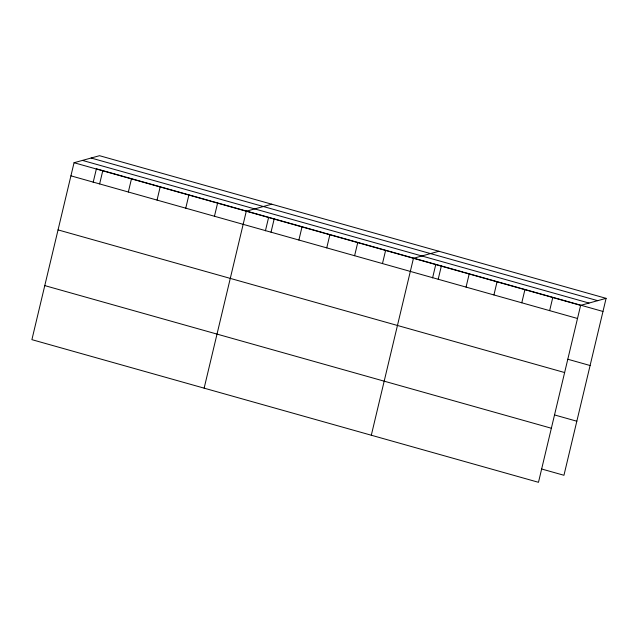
<?xml version="1.0" encoding="UTF-8"?>
<svg xmlns="http://www.w3.org/2000/svg" width="638" height="638" viewBox="0 0 638 638"><rect width="100%" height="100%" fill="white"/><g stroke="black" fill="none" stroke-linecap="round" stroke-linejoin="round"><path stroke-width="0.96" d="M606.1 298.345L99.52 155.696L74.048 162.722L31.9 339.655L538.48 482.304L580.628 305.371L606.1 298.345L563.952 475.278L541.662 469.002M93.18 182.324L96.402 168.807L125.104 176.893M99.632 183.919L102.758 170.809M128.342 192.006L131.46 178.895M157.044 200.085L160.17 186.974M185.754 208.171L188.872 195.061M214.456 216.258L217.582 203.139M204.136 388.159L246.284 211.226L271.756 204.2M265.416 230.82L268.638 217.311M271.022 232.184L274.149 219.073M298.887 240.032L302.013 226.913M326.752 247.871L329.87 234.76M354.608 255.718L357.735 242.607M382.473 263.566L385.599 250.455M371.308 435.228L413.456 258.294L438.928 251.268M432.588 277.897L435.802 264.379M438.194 279.261L441.321 266.142M466.059 287.1L469.185 273.989M493.924 294.947L497.042 281.837M521.78 302.795L524.907 289.684M549.645 310.642L552.771 297.523M91.114 158.017L597.694 300.665M82.454 160.409L589.034 303.05M126.061 177.165L211.226 201.145M212.183 201.409L324.359 232.998M325.284 233.261L462.741 271.963M463.666 272.227L519.388 287.921M520.321 288.177L546.327 295.506M547.252 295.761L602.974 311.456M74.048 162.722L580.628 305.371M70.93 175.841L577.502 318.482M567.804 359.242L590.094 365.518M58.05 229.895L564.63 372.544M554.542 414.939L576.824 421.216M44.78 285.601L551.36 428.242"/></g></svg>
